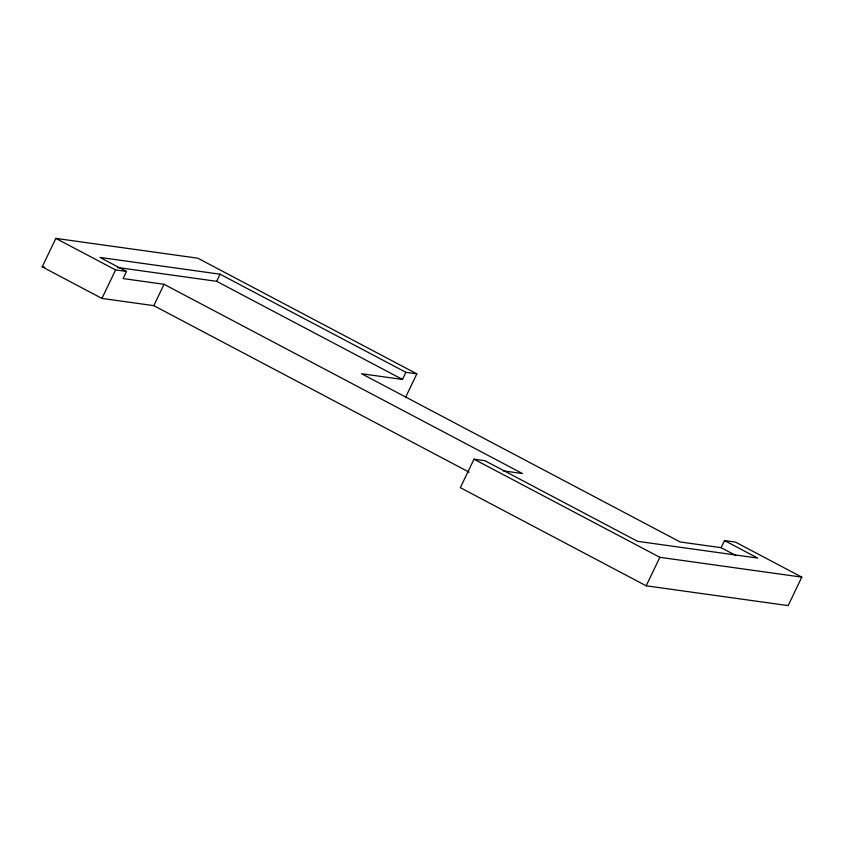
<?xml version="1.0" encoding="UTF-8"?>
<svg xmlns="http://www.w3.org/2000/svg" width="844" height="844" viewBox="0 0 844 844"><rect width="100%" height="100%" fill="white"/><g stroke="black" fill="none" stroke-linecap="round" stroke-linejoin="round"><path stroke-width="1.27" d="M469.158 472.176L153.808 305.655L101.934 298.417L42.2 266.873L55.852 238.388L197.802 258.19L416.83 373.85L405.458 397.587M101.934 298.417L115.586 269.932L126.505 271.452L123.097 278.573L164.042 284.291L522.457 473.547L503.267 470.868M153.808 305.655L164.042 284.291M117.432 267.474L216.655 281.316L220.073 274.194L405.911 372.331L416.83 373.85M735.968 555.531L721.092 547.672L680.148 541.964L361.559 373.734L402.504 379.452L405.911 372.331M724.511 540.55L757.69 558.074L637.579 541.321L484.92 460.708L474.001 459.189L460.349 487.674L646.198 585.81L788.148 605.612L801.8 577.127L735.43 542.08L724.511 540.55L721.092 547.672M646.198 585.81L659.85 557.314L801.8 577.127M220.073 274.194L99.951 257.431L126.505 271.452M42.2 266.873L44.806 267.242M216.655 281.316L402.504 379.452M55.852 238.388L115.586 269.932M474.001 459.189L659.85 557.314"/></g></svg>
